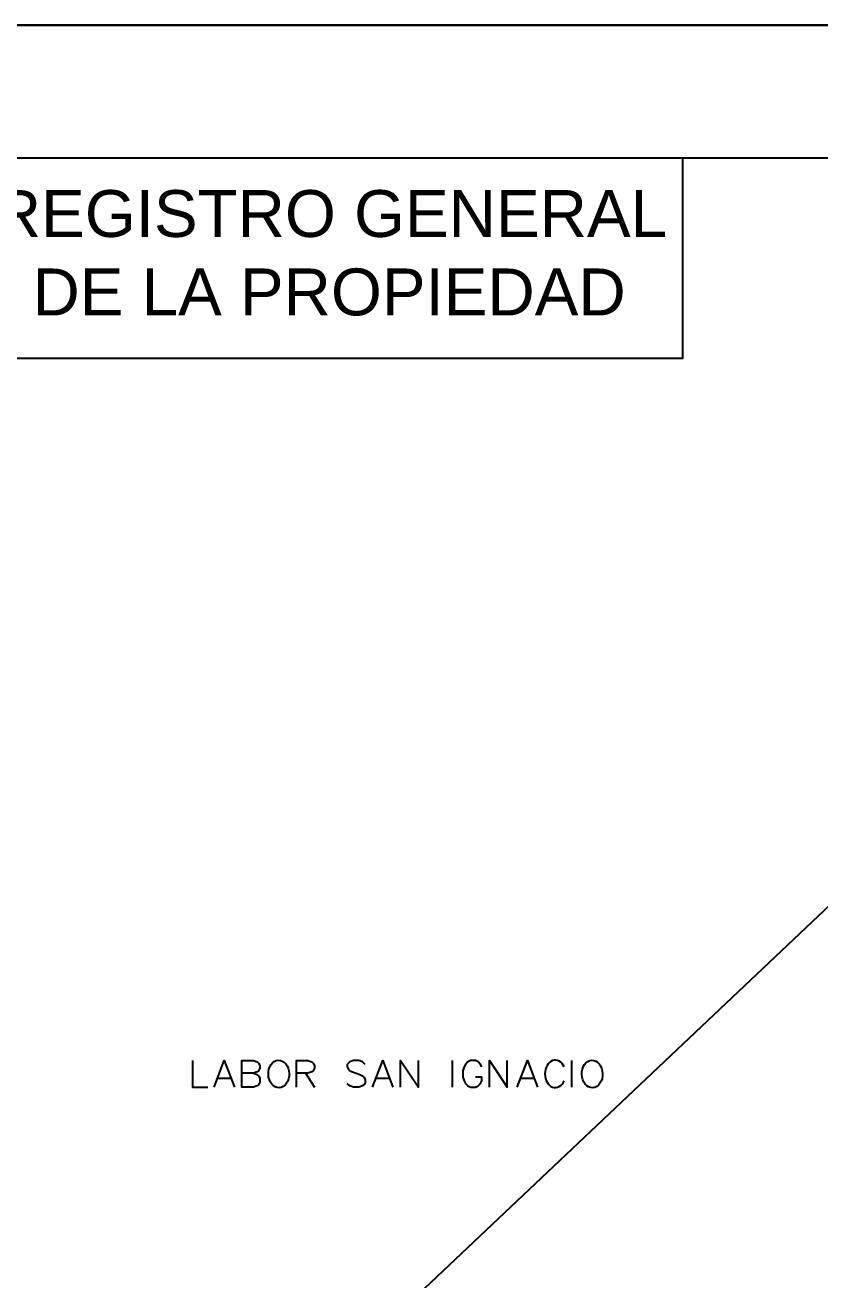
# Model space of a CAD drawing. Header units: millimetres. Extents: x 2251 to 2337, y 1735 to 1867.
# Drawn here: x 2269.19 to 2293.06, y 1829.05 to 1866.75 of the extents above; entities that cross this region are included whole.
import ezdxf

# ---------------------------------------------------------------- set-up
doc = ezdxf.new("R2010")
doc.units = ezdxf.units.MM
for name, color, linetype in [('PDF_0', 7, 'Continuous'), ('PDF_FORMATO', 7, 'Continuous'), ('PDF_puntostxt', 7, 'Continuous'), ('PDF_Text', 7, 'Continuous')]:
    doc.layers.add(name, color=color, linetype=linetype)
doc.styles.add('PDF Arial-BoldMT', font='arial.ttf')

msp = doc.modelspace()

# ---------------------------------------------------------------- linework, layer by layer
at = {"layer": 'PDF_0', "lineweight": 25}
for points in [[(2251.048, 1734.753), (2251.048, 1866.751), (2337.471, 1866.751), (2337.471, 1734.753), (2251.048, 1734.753), (2337.471, 1734.753), (2337.471, 1866.751), (2251.048, 1866.751)], [(2263.051, 1862.75), (2263.051, 1738.754), (2333.47, 1738.754), (2333.47, 1862.75)], [(2295.965, 1795.766), (2324.984, 1827.06), (2300.403, 1846.967), (2273.613, 1821.623)]]:
    msp.add_lwpolyline(points, close=True, dxfattribs=at)
at = {"layer": 'PDF_FORMATO', "lineweight": 25}
msp.add_lwpolyline([(2263.051, 1856.748), (2288.944, 1856.748), (2288.944, 1862.75)], dxfattribs=at)
at = {"layer": 'PDF_puntostxt', "lineweight": 25}
for points in [[(2274.221, 1835.639), (2274.221, 1834.839), (2274.676, 1834.839)], [(2274.866, 1834.839), (2275.171, 1835.639), (2275.476, 1834.839)], [(2276.048, 1835.258), (2276.163, 1835.22), (2276.201, 1835.182), (2276.239, 1835.106), (2276.239, 1834.991), (2276.201, 1834.915), (2276.163, 1834.877), (2276.048, 1834.839), (2275.705, 1834.839), (2275.705, 1835.639), (2276.048, 1835.639), (2276.163, 1835.601), (2276.201, 1835.563), (2276.239, 1835.487), (2276.239, 1835.411), (2276.201, 1835.334), (2276.163, 1835.296), (2276.048, 1835.258), (2275.705, 1835.258)], [(2277.345, 1834.839), (2277.345, 1835.639), (2277.688, 1835.639), (2277.802, 1835.601), (2277.841, 1835.563), (2277.879, 1835.487), (2277.879, 1835.411), (2277.841, 1835.334), (2277.802, 1835.296), (2277.688, 1835.258), (2277.345, 1835.258)], [(2279.401, 1835.525), (2279.325, 1835.601), (2279.211, 1835.639), (2279.058, 1835.639), (2278.944, 1835.601), (2278.867, 1835.525), (2278.867, 1835.449), (2278.906, 1835.373), (2278.944, 1835.334), (2279.02, 1835.296), (2279.249, 1835.22), (2279.325, 1835.182), (2279.363, 1835.144), (2279.401, 1835.067), (2279.401, 1834.953), (2279.325, 1834.877), (2279.211, 1834.839), (2279.058, 1834.839), (2278.944, 1834.877), (2278.867, 1834.953)], [(2279.63, 1834.839), (2279.935, 1835.639), (2280.24, 1834.839)], [(2280.469, 1834.839), (2280.469, 1835.639), (2281.003, 1834.839), (2281.003, 1835.639)], [(2282.032, 1834.839), (2282.032, 1835.639)], [(2282.907, 1835.449), (2282.869, 1835.525), (2282.795, 1835.601), (2282.719, 1835.639), (2282.566, 1835.639), (2282.49, 1835.601), (2282.414, 1835.525), (2282.375, 1835.449), (2282.337, 1835.334), (2282.337, 1835.144), (2282.375, 1835.029), (2282.414, 1834.953), (2282.49, 1834.877), (2282.566, 1834.839), (2282.719, 1834.839), (2282.795, 1834.877), (2282.869, 1834.953), (2282.907, 1835.029), (2282.907, 1835.144), (2282.719, 1835.144)], [(2283.136, 1834.839), (2283.136, 1835.639), (2283.669, 1834.839), (2283.669, 1835.639)], [(2283.974, 1834.839), (2284.279, 1835.639), (2284.584, 1834.839)], [(2285.614, 1834.839), (2285.614, 1835.639)], [(2274.981, 1835.106), (2275.362, 1835.106)], [(2277.612, 1835.258), (2277.879, 1834.839)], [(2279.744, 1835.106), (2280.126, 1835.106)], [(2284.089, 1835.106), (2284.47, 1835.106)]]:
    msp.add_lwpolyline(points, dxfattribs=at)
for centre, major_axis, ratio, start_param, end_param in [((2276.81, 1835.237), (-0.006, 0.414), 0.755342, 0.226116, 6.509301), ((2285.116, 1835.239), (0.001, 0.413), 0.755298, 5.24824, 10.466008), ((2286.224, 1835.237), (-0.006, 0.414), 0.755342, 0.226116, 6.509301)]:
    msp.add_ellipse(centre, major_axis=major_axis, ratio=ratio, start_param=start_param, end_param=end_param, dxfattribs=at)

# ---------------------------------------------------------------- texts
at = {"layer": 'PDF_Text', "char_height": 1.40819, "attachment_point": 4, "style": 'PDF Arial-BoldMT'}
for s, insert in [('REGISTRO GENERAL', (2268.252, 1861.079)), ('DE LA PROPIEDAD', (2269.413, 1858.724))]:
    msp.add_mtext(s, dxfattribs=dict(at, insert=insert))

doc.saveas('drawing.dxf')
